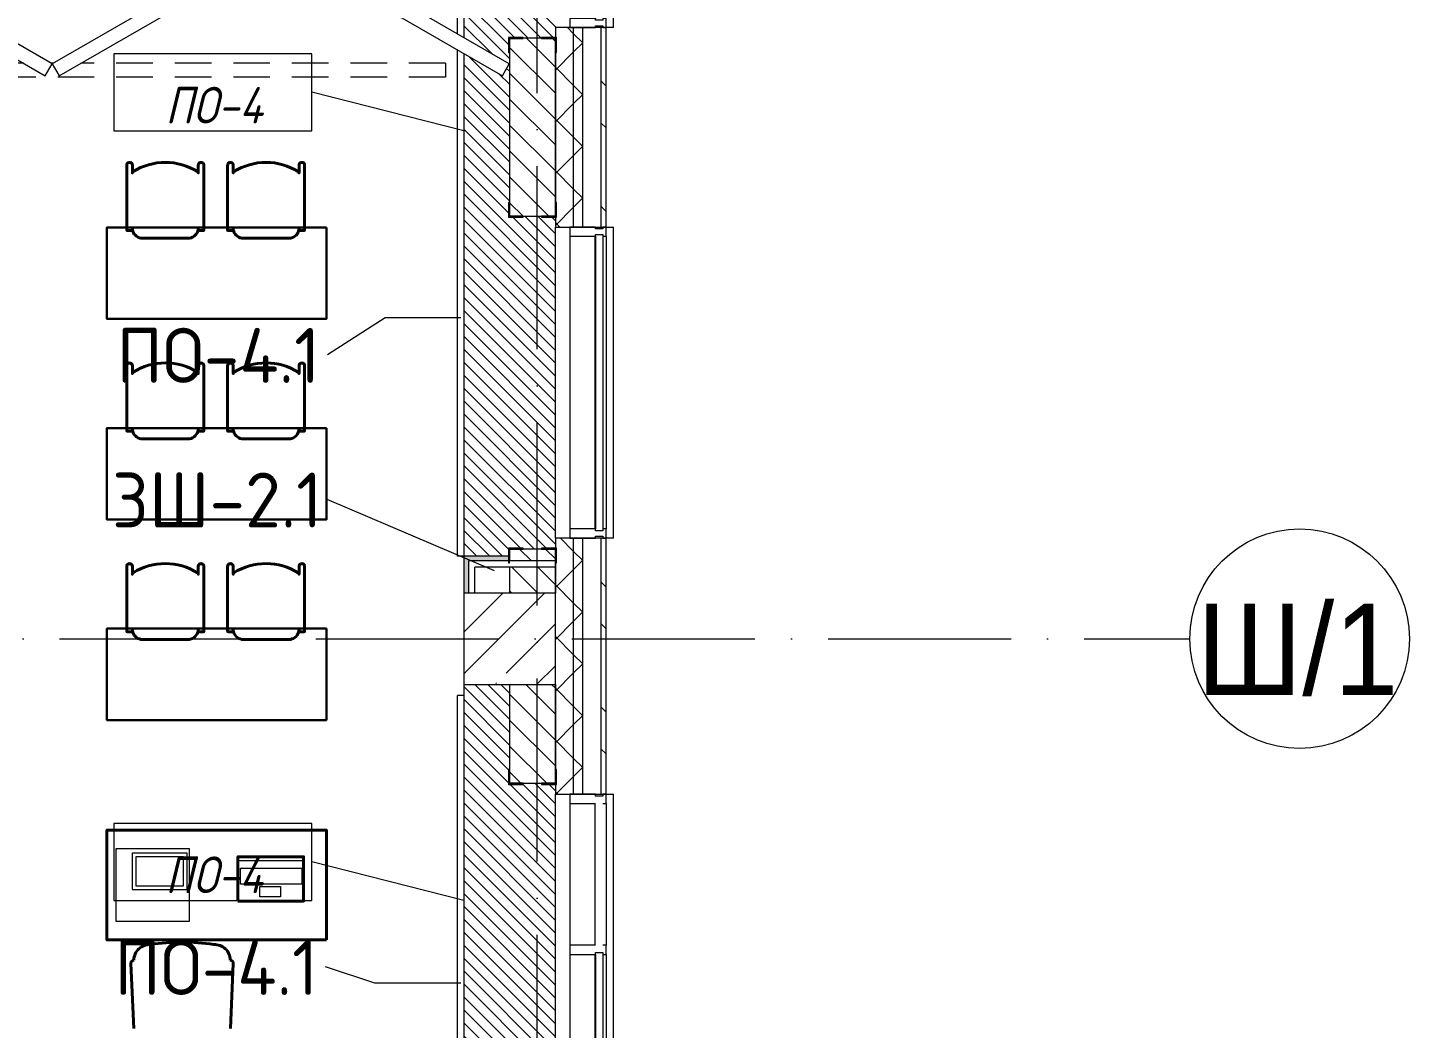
# Model space of a CAD drawing. Header units: millimetres. Extents: x -6467 to 105918, y -7090 to 92481.
# Drawn here: x 98366 to 105918, y 35202 to 40671 of the extents above; entities that cross this region are included whole.
import ezdxf

# ---------------------------------------------------------------- set-up
doc = ezdxf.new("R2010")
doc.units = ezdxf.units.MM
for name, pattern in [('200_ШТРИХ__ш1_п0_6_', [320, 200, -120]), ('50_200_ШТРИХ_1Т_ш5_п1_п1_', [1400, 1000, -200, 0, -200]), ('IMPORT-ACAD_ISO02W100', [3000, 2400, -600])]:
    doc.linetypes.add(name, pattern=pattern)
for name, color, linetype, lineweight in [('A-DOOR-2', 7, 'Continuous', 5), ('A-DOOR-3', 7, '200_ШТРИХ__ш1_п0_6_', 5), ('A-DOOR-FRAM', 7, 'Continuous', 9), ('A-FLOR', 7, 'Continuous', 9), ('A-FLOR-IDEN', 7, 'Continuous', 9), ('A-GLAZ', 7, 'Continuous', 5), ('A-GLAZ-CWMG', 7, 'Continuous', 9), ('A-GLAZ-CWMG-1', 7, 'Continuous', 20), ('A-WALL', 7, 'Continuous', 5), ('A-WALL-FNSH-1', 7, 'Continuous', 5), ('A-WALL-IDEN', 7, 'Continuous', 9), ('I-WALL', 7, 'Continuous', 5), ('S-COLS', 7, 'Continuous', 9), ('S-COLS-1', 7, 'Continuous', 5)]:
    doc.layers.add(name, color=color, linetype=linetype, lineweight=lineweight)
for name, color, linetype, lineweight, true_color in [('A-FLOR-PATT-1', 7, 'Continuous', 5, 0xd61c12), ('A-GENM-1', 7, 'Continuous', 9, 0xaaaaaa), ('A-GENM-2', 7, 'Continuous', 20, 0xaaaaaa), ('A-WALL-1', 7, 'Continuous', 5, 0x77b143), ('A-WALL-3', 7, 'Continuous', 5, 0x787878), ('мебель 2 этаж-1', 7, 'Continuous', 40, 0xaaaaaa), ('Оси-1', 7, 'Continuous', 20, 0xaaaaaa), ('Оси-2', 7, 'Continuous', 9, 0xaaaaaa), ('Оси-3', 7, '50_200_ШТРИХ_1Т_ш5_п1_п1_', 9, 0xaaaaaa), ('ТХ_детализация-1', 7, 'IMPORT-ACAD_ISO02W100', 20, 0xaaaaaa), ('ТХ_функционал-2', 7, 'Continuous', 40, 0xaaaaaa), ('ТХ_функционал-4', 7, 'Continuous', 20, 0xaaaaaa), ('ТХ_функционал-9', 7, 'Continuous', 30, 0xaaaaaa)]:
    doc.layers.add(name, color=color, linetype=linetype, lineweight=lineweight, true_color=true_color)
doc.styles.add('Arial', font='arial.ttf', dxfattribs={"width": 0.9, "height": 500})
doc.styles.add('GOST Common', font='GOST_Common.ttf', dxfattribs={"height": 300})
doc.styles.add('GOST Common_I', font='GOST_Common Italic.ttf', dxfattribs={"width": 0.9, "height": 200})
pattern_1 = [(45, (0, 0), (-141.42136, 141.42136), []), (135, (0, 0), (-141.42136, -141.42136), [])]

# ---------------------------------------------------------------- blocks, each defined once
blk = doc.blocks.new('DOR__перегородка__Прямоугольная - Вн_ДПГ_7150х3600h-18482238-АИ_План этажа Радиаторы_2')
at = {"layer": 'A-DOOR-3'}
for p, q in [((0, 0), (7150, 0)), ((0, -75), (0, 0)), ((0, -75), (1994.5, -75)), ((2144.5, -75), (2156.7, -75)), ((2306.7, -75), (4493.8, -75)), ((4643.8, -75), (4655, -75)), ((4805.7, -75), (6993.2, -75)), ((6775.2, -200.9), (6775.2, -75)), ((6850.2, -157.6), (6850.2, -75)), ((6925.2, -114.3), (6925.2, -75)), ((7143.2, -75), (7150, -75)), ((7075.2, -1474.2), (7075.2, -114.3)), ((6925.2, -1474.2), (6925.2, -200.9)), ((7000.2, -1474.2), (7000.2, -157.6)), ((6775.2, -1474.2), (6775.2, -287.5)), ((6850.2, -1474.2), (6850.2, -244.2)), ((6775.2, -1474.2), (7150, -1474.2))]:
    blk.add_line(p, q, dxfattribs=at)
at = {"layer": 'A-DOOR-FRAM'}
for p, q in [((-310.9, -6.7), (-348.4, -71.7)), ((-348.4, -71.7), (863.9, -771.8)), ((901.5, -706.9), (-310.9, -6.7)), ((2112.7, -6.7), (900.4, -706.9)), ((937.9, -771.8), (2150.3, -71.7)), ((2150.3, -71.7), (2112.7, -6.7)), ((2188.4, -6.7), (2150.9, -71.7)), ((2150.9, -71.7), (3363.3, -771.8)), ((3400.8, -706.9), (2188.4, -6.7)), ((4612.1, -6.7), (3399.7, -706.9)), ((3437.3, -771.8), (4649.6, -71.7)), ((4649.6, -71.7), (4612.1, -6.7)), ((4686.7, -6.7), (4649.2, -71.7)), ((4649.2, -71.7), (5861.6, -771.8)), ((5899.1, -706.9), (4686.7, -6.7)), ((7111.4, -6.7), (5899.1, -706.9)), ((5936.6, -771.8), (7148.9, -71.7)), ((7148.9, -71.7), (7111.4, -6.7)), ((863.9, -771.8), (901.5, -706.9)), ((900.4, -706.9), (937.9, -771.8)), ((3363.3, -771.8), (3400.8, -706.9)), ((3399.7, -706.9), (3437.3, -771.8)), ((5861.6, -771.8), (5899.1, -706.9)), ((5899.1, -706.9), (5936.6, -771.8))]:
    blk.add_line(p, q, dxfattribs=at)
blk = doc.blocks.new('BSC_Колонна _Прямоугольная - 500х500-V52-АИ_План этажа Радиаторы_2')
at = {"layer": 'S-COLS-1'}
h = blk.add_hatch(dxfattribs=at)
h.set_pattern_fill('FP_80', color=256, style=0, pattern_type=2)
h.set_pattern_definition([(45, (-101000, -37331.04), (-228.0985, 228.0985), []), (45, (-100771.9, -37331.04), (-228.0985, 228.0985), [403.225, -80.645, 6.706, -73.939])])
h.paths.add_polyline_path([(-250, -250), (250, -250), (250, 250), (-250, 250)])
for p, q in [((250, 250), (-250, 250)), ((-250, 250), (-250, -250)), ((250, -250), (250, 250)), ((-250, -250), (250, -250))]:
    blk.add_line(p, q, dxfattribs=at)
blk = doc.blocks.new('Прямоугольный импост - Импост структурный с накладкой - 180мм-22437098-АИ_План этажа Радиаторы_2')
at = {"layer": 'A-GLAZ-CWMG-1'}
for p, q in [((-50, 0), (-50, 17)), ((-50, 17), (0, 17)), ((-40, 0), (-50, 0)), ((-40, -40), (-40, 0)), ((0, 0), (-10, 0)), ((-10, 0), (-10, -40)), ((0, 17), (0, 0)), ((-50, -180), (-50, -40)), ((-50, -40), (-40, -40)), ((-10, -40), (0, -40)), ((0, -40), (0, -180)), ((0, -180), (-50, -180))]:
    blk.add_line(p, q, dxfattribs=at)
blk = doc.blocks.new('Прямоугольный импост - Импост структурный с накладкой - 180мм-22437099-АИ_План этажа Радиаторы_2')
at = {"layer": 'A-GLAZ-CWMG-1'}
for p, q in [((0, 17), (-50, 17)), ((-50, 17), (-50, 0)), ((-50, 0), (-40, 0)), ((-40, 0), (-40, -40)), ((-10, -40), (-10, 0)), ((-10, 0), (0, 0)), ((0, 0), (0, 17)), ((-40, -40), (-50, -40)), ((-50, -40), (-50, -180)), ((0, -40), (-10, -40)), ((0, -180), (0, -40)), ((-50, -180), (0, -180))]:
    blk.add_line(p, q, dxfattribs=at)
blk = doc.blocks.new('Прямоугольный импост - Импост структурный с накладкой - 180мм-22437089-АИ_План этажа Радиаторы_2')
at = {"layer": 'A-GLAZ-CWMG'}
for p, q in [((47650, 55111), (46050, 55111)), ((47650, 54931), (46050, 54931)), ((47650, 54914), (46050, 54914))]:
    blk.add_line(p, q, dxfattribs=at)
blk = doc.blocks.new('Прямоугольный импост - Импост структурный с накладкой - 180мм-22437111-АИ_План этажа Радиаторы_2')
at = {"layer": 'A-GLAZ-CWMG-1'}
for p, q in [((-50, 0), (-50, 17)), ((-50, 17), (0, 17)), ((0, 0), (-10, 0)), ((-10, 0), (-10, -40)), ((0, 17), (0, 0)), ((-50, -180), (-50, -40)), ((-10, -40), (0, -40)), ((0, -40), (0, -180)), ((0, -180), (-50, -180))]:
    blk.add_line(p, q, dxfattribs=at)
blk = doc.blocks.new('Прямоугольный импост - Импост структурный с накладкой - 180мм-V231-АИ_План этажа Радиаторы_2')
at = {"layer": 'A-GLAZ-CWMG'}
for p, q in [((49825, 55111), (49050, 55111)), ((49825, 54931), (49050, 54931)), ((49825, 54914), (49050, 54914))]:
    blk.add_line(p, q, dxfattribs=at)
blk = doc.blocks.new('Прямоугольный импост - Импост структурный с накладкой - 180мм-V232-АИ_План этажа Радиаторы_2')
at = {"layer": 'A-GLAZ-CWMG'}
for p, q in [((6637, 55111), (5862, 55111)), ((6637, 54914), (5862, 54914))]:
    blk.add_line(p, q, dxfattribs=at)
blk = doc.blocks.new('Прямоугольный импост - Импост структурный с накладкой - 180мм-V237-АИ_План этажа Радиаторы_2')
at = {"layer": 'A-GLAZ-CWMG-1'}
for p, q in [((-25, 0), (-25, 17)), ((-25, 17), (25, 17)), ((-15, 0), (-25, 0)), ((-15, -40), (-15, 0)), ((25, 17), (25, 0)), ((-25, -180), (-25, -40)), ((-25, -40), (-15, -40)), ((25, -40), (25, -180)), ((25, -180), (-25, -180))]:
    blk.add_line(p, q, dxfattribs=at)
blk = doc.blocks.new('Прямоугольный импост - Импост структурный с накладкой - 180мм-22437157-АИ_План этажа Радиаторы_2')
at = {"layer": 'A-GLAZ-CWMG-1'}
for p, q in [((0, 17), (-50, 17)), ((-50, 17), (-50, 0)), ((-50, 0), (-40, 0)), ((-40, 0), (-40, -40)), ((-10, -40), (-10, 0)), ((-10, 0), (0, 0)), ((0, 0), (0, 17)), ((-40, -40), (-50, -40)), ((-50, -40), (-50, -180)), ((0, -40), (-10, -40)), ((0, -180), (0, -40)), ((-50, -180), (0, -180))]:
    blk.add_line(p, q, dxfattribs=at)
blk = doc.blocks.new('Фахверк _газобетон торцы_429 - Фахверк _газобетон торцы_-25576995-АИ_План этажа Радиаторы_2')
at = {"layer": 'A-GENM-2'}
for p, q in [((89406, 11134.7), (89325, 11134.7)), ((89325, 11134.7), (89325, 11128.7)), ((89325, 11128.7), (89400, 11128.7)), ((89400, 11128.7), (89400, 11053.7)), ((89406, 11053.7), (89406, 11134.7)), ((89400, 11053.7), (89406, 11053.7)), ((89400, 10953.7), (89400, 10878.7)), ((89406, 10953.7), (89400, 10953.7)), ((89406, 10872.7), (89406, 10953.7)), ((89400, 10878.7), (89325, 10878.7)), ((89325, 10878.7), (89325, 10872.7)), ((89325, 10872.7), (89406, 10872.7))]:
    blk.add_line(p, q, dxfattribs=at)
blk = doc.blocks.new('Фахверк _газобетон торцы_430 - Фахверк _газобетон торцы_-25577021-АИ_План этажа Радиаторы_2')
at = {"layer": 'A-GENM-2'}
for p, q in [((89406, 11134.7), (89325, 11134.7)), ((89325, 11134.7), (89325, 11128.7)), ((89325, 11128.7), (89400, 11128.7)), ((89400, 11128.7), (89400, 11053.7)), ((89406, 11053.7), (89406, 11134.7)), ((89400, 11053.7), (89406, 11053.7)), ((89400, 10953.7), (89400, 10878.7)), ((89406, 10953.7), (89400, 10953.7)), ((89406, 10872.7), (89406, 10953.7)), ((89400, 10878.7), (89325, 10878.7)), ((89325, 10878.7), (89325, 10872.7)), ((89325, 10872.7), (89406, 10872.7))]:
    blk.add_line(p, q, dxfattribs=at)
blk = doc.blocks.new('Фахверк _газобетон торцы_431 - Фахверк _газобетон торцы_-25577041-АИ_План этажа Радиаторы_2')
at = {"layer": 'A-GENM-2'}
for p, q in [((89406, 11134.7), (89325, 11134.7)), ((89325, 11134.7), (89325, 11128.7)), ((89325, 11128.7), (89400, 11128.7)), ((89400, 11128.7), (89400, 11053.7)), ((89406, 11053.7), (89406, 11134.7)), ((89400, 11053.7), (89406, 11053.7)), ((89400, 10953.7), (89400, 10878.7)), ((89406, 10953.7), (89400, 10953.7)), ((89406, 10872.7), (89406, 10953.7)), ((89400, 10878.7), (89325, 10878.7)), ((89325, 10878.7), (89325, 10872.7)), ((89325, 10872.7), (89406, 10872.7))]:
    blk.add_line(p, q, dxfattribs=at)
blk = doc.blocks.new('Фахверк _газобетон торцы_432 - Фахверк _газобетон торцы_-25577067-АИ_План этажа Радиаторы_2')
at = {"layer": 'A-GENM-2'}
for p, q in [((89406, 11134.7), (89325, 11134.7)), ((89325, 11134.7), (89325, 11128.7)), ((89325, 11128.7), (89400, 11128.7)), ((89400, 11128.7), (89400, 11053.7)), ((89406, 11053.7), (89406, 11134.7)), ((89400, 11053.7), (89406, 11053.7)), ((89400, 10953.7), (89400, 10878.7)), ((89406, 10953.7), (89400, 10953.7)), ((89406, 10872.7), (89406, 10953.7)), ((89400, 10878.7), (89325, 10878.7)), ((89325, 10878.7), (89325, 10872.7)), ((89325, 10872.7), (89406, 10872.7))]:
    blk.add_line(p, q, dxfattribs=at)
blk = doc.blocks.new('Отлив_СКБ - Отлив витража-V390-АИ_План этажа Радиаторы_2')
at = {"layer": 'A-GLAZ'}
for p, q in [((0, 59), (0, 100)), ((1700, 100), (0, 100)), ((1700, 100), (1700, 59)), ((875, 2), (1650, 2)), ((825, 0), (50, 0)), ((1650, 0), (875, 0))]:
    blk.add_line(p, q, dxfattribs=at)
blk = doc.blocks.new('Отлив_СКБ - Отлив витража-V389-АИ_План этажа Радиаторы_2')
at = {"layer": 'A-GLAZ'}
for p, q in [((0, 59), (0, 100)), ((1700, 100), (0, 100)), ((1700, 100), (1700, 59)), ((50, 2), (1650, 2)), ((1650, 0), (50, 0))]:
    blk.add_line(p, q, dxfattribs=at)
blk = doc.blocks.new('мебель 2 этаж-28800768-АИ_План этажа Радиаторы_2')
at = {"layer": 'ТХ_детализация-1', "flags": 128}
blk.add_lwpolyline([(101512.5, 37500.7), (101112.5, 37500.7), (101112.5, 37900.7), (101512.5, 37900.7)], close=True, dxfattribs=at)
at = {"layer": 'ТХ_функционал-2'}
for p, q in [((101193.8, 37272.2), (101209.6, 36917)), ((101737.3, 36917), (101753.1, 37272.2))]:
    blk.add_line(p, q, dxfattribs=at)
at = {"layer": 'ТХ_функционал-2', "flags": 128}
for points in [[(101170.9, 41634.5), (101170.9, 41279.6), (101171.7, 41277.6), (101173.7, 41276.8), (101198.8, 41276.8), (101200.7, 41277.6), (101201.6, 41279.6), (101201.6, 41290.8), (101202.3, 41282), (101204.3, 41273.5), (101207.6, 41265.6), (101212.2, 41258), (101217.9, 41251.3), (101224.5, 41245.7), (101232.1, 41241), (101240.2, 41237.7), (101248.7, 41235.7), (101257.4, 41235), (101505.7, 41235), (101514.5, 41235.7), (101523, 41237.7), (101530.9, 41240.9), (101539.1, 41245.9), (101545.2, 41251.3), (101551, 41258.1), (101555.5, 41265.4), (101558.7, 41273.3), (101560.9, 41282.3), (101561.6, 41290.8), (101561.6, 41279.6), (101562.4, 41277.6), (101564.4, 41276.8), (101589.5, 41276.8), (101591.4, 41277.6), (101592.3, 41279.6), (101592.3, 41634.5), (101591.5, 41639.3), (101589.3, 41643.5), (101585.9, 41647), (101581.6, 41649.1), (101576.9, 41649.9), (101572.3, 41649.1), (101567.8, 41646.9), (101564.5, 41643.5), (101562.3, 41639.1), (101561.6, 41634.5), (101561.6, 41591.5), (101561, 41594.9), (101559.5, 41597.5), (101557.2, 41599.6), (101537.5, 41610.9), (101517.6, 41620.7), (101494.9, 41629.9), (101473, 41637), (101450.4, 41642.6), (101427.6, 41646.6), (101405.6, 41649), (101381.6, 41649.9), (101358.2, 41649), (101335.4, 41646.6), (101312.8, 41642.7), (101290.4, 41637.1), (101268.3, 41629.9), (101246.8, 41621.3), (101225.7, 41611), (101205.9, 41599.6), (101203.7, 41597.6), (101202.1, 41594.8), (101201.6, 41591.7), (101201.6, 41634.5), (101200.8, 41639.2), (101198.6, 41643.5), (101195.2, 41646.9), (101191, 41649.1), (101186.2, 41649.9), (101181.5, 41649.1), (101177.2, 41646.9), (101173.8, 41643.6), (101171.6, 41639.1)], [(101721.9, 41634.5), (101721.9, 41279.6), (101722.7, 41277.6), (101724.7, 41276.8), (101749.8, 41276.8), (101751.7, 41277.6), (101752.6, 41279.6), (101752.6, 41290.8), (101753.3, 41282), (101755.3, 41273.5), (101758.6, 41265.6), (101763.2, 41258), (101768.9, 41251.3), (101775.5, 41245.7), (101783.1, 41241), (101791.2, 41237.7), (101799.7, 41235.7), (101808.4, 41235), (102056.7, 41235), (102065.5, 41235.7), (102074, 41237.7), (102081.9, 41240.9), (102090.1, 41245.9), (102096.2, 41251.3), (102102, 41258.1), (102106.5, 41265.4), (102109.7, 41273.3), (102111.9, 41282.3), (102112.6, 41290.8), (102112.6, 41279.6), (102113.4, 41277.6), (102115.4, 41276.8), (102140.5, 41276.8), (102142.4, 41277.6), (102143.3, 41279.6), (102143.3, 41634.5), (102142.5, 41639.3), (102140.3, 41643.5), (102136.9, 41647), (102132.6, 41649.1), (102127.9, 41649.9), (102123.3, 41649.1), (102118.8, 41646.9), (102115.5, 41643.5), (102113.3, 41639.1), (102112.6, 41634.5), (102112.6, 41591.5), (102112, 41594.9), (102110.5, 41597.5), (102108.2, 41599.6), (102088.5, 41610.9), (102068.6, 41620.7), (102045.9, 41629.9), (102024, 41637), (102001.4, 41642.6), (101978.6, 41646.6), (101956.6, 41649), (101932.6, 41649.9), (101909.2, 41649), (101886.4, 41646.6), (101863.8, 41642.7), (101841.4, 41637.1), (101819.3, 41629.9), (101797.8, 41621.3), (101776.7, 41611), (101756.9, 41599.6), (101754.7, 41597.6), (101753.1, 41594.8), (101752.6, 41591.7), (101752.6, 41634.5), (101751.8, 41639.2), (101749.6, 41643.5), (101746.2, 41646.9), (101742, 41649.1), (101737.2, 41649.9), (101732.5, 41649.1), (101728.2, 41646.9), (101724.8, 41643.6), (101722.6, 41639.1)], [(101170.9, 40538.2), (101170.9, 40183.3), (101171.7, 40181.4), (101173.7, 40180.6), (101198.8, 40180.6), (101200.7, 40181.4), (101201.6, 40183.3), (101201.6, 40194.5), (101202.3, 40185.7), (101204.3, 40177.2), (101207.6, 40169.3), (101212.2, 40161.7), (101217.9, 40155), (101224.5, 40149.4), (101232.1, 40144.8), (101240.2, 40141.4), (101248.7, 40139.4), (101257.4, 40138.7), (101505.7, 40138.7), (101514.5, 40139.4), (101523, 40141.4), (101530.9, 40144.7), (101539.1, 40149.6), (101545.2, 40155), (101551, 40161.8), (101555.5, 40169.1), (101558.7, 40177), (101560.9, 40186.1), (101561.6, 40194.5), (101561.6, 40183.3), (101562.4, 40181.4), (101564.4, 40180.6), (101589.5, 40180.6), (101591.4, 40181.4), (101592.3, 40183.3), (101592.3, 40538.2), (101591.5, 40543), (101589.3, 40547.2), (101585.9, 40550.7), (101581.6, 40552.8), (101576.9, 40553.6), (101572.3, 40552.9), (101567.8, 40550.6), (101564.5, 40547.2), (101562.3, 40542.9), (101561.6, 40538.2), (101561.6, 40495.2), (101561, 40498.6), (101559.5, 40501.2), (101557.2, 40503.3), (101537.5, 40514.7), (101517.6, 40524.4), (101494.9, 40533.6), (101473, 40540.7), (101450.4, 40546.4), (101427.6, 40550.4), (101405.6, 40552.7), (101381.6, 40553.6), (101358.2, 40552.8), (101335.4, 40550.4), (101312.8, 40546.4), (101290.4, 40540.8), (101268.3, 40533.6), (101246.8, 40525), (101225.7, 40514.7), (101205.9, 40503.3), (101203.7, 40501.3), (101202.1, 40498.5), (101201.6, 40495.4), (101201.6, 40538.2), (101200.8, 40543), (101198.6, 40547.3), (101195.2, 40550.6), (101191, 40552.8), (101186.2, 40553.6), (101181.5, 40552.8), (101177.2, 40550.6), (101173.8, 40547.3), (101171.6, 40542.9)], [(101721.9, 40538.2), (101721.9, 40183.3), (101722.7, 40181.4), (101724.7, 40180.6), (101749.8, 40180.6), (101751.7, 40181.4), (101752.6, 40183.3), (101752.6, 40194.5), (101753.3, 40185.7), (101755.3, 40177.2), (101758.6, 40169.3), (101763.2, 40161.7), (101768.9, 40155), (101775.5, 40149.4), (101783.1, 40144.8), (101791.2, 40141.4), (101799.7, 40139.4), (101808.4, 40138.7), (102056.7, 40138.7), (102065.5, 40139.4), (102074, 40141.4), (102081.9, 40144.7), (102090.1, 40149.6), (102096.2, 40155), (102102, 40161.8), (102106.5, 40169.1), (102109.7, 40177), (102111.9, 40186.1), (102112.6, 40194.5), (102112.6, 40183.3), (102113.4, 40181.4), (102115.4, 40180.6), (102140.5, 40180.6), (102142.4, 40181.4), (102143.3, 40183.3), (102143.3, 40538.2), (102142.5, 40543), (102140.3, 40547.2), (102136.9, 40550.7), (102132.6, 40552.8), (102127.9, 40553.6), (102123.3, 40552.9), (102118.8, 40550.6), (102115.5, 40547.2), (102113.3, 40542.9), (102112.6, 40538.2), (102112.6, 40495.2), (102112, 40498.6), (102110.5, 40501.2), (102108.2, 40503.3), (102088.5, 40514.7), (102068.6, 40524.4), (102045.9, 40533.6), (102024, 40540.7), (102001.4, 40546.4), (101978.6, 40550.4), (101956.6, 40552.7), (101932.6, 40553.6), (101909.2, 40552.8), (101886.4, 40550.4), (101863.8, 40546.4), (101841.4, 40540.8), (101819.3, 40533.6), (101797.8, 40525), (101776.7, 40514.7), (101756.9, 40503.3), (101754.7, 40501.3), (101753.1, 40498.5), (101752.6, 40495.4), (101752.6, 40538.2), (101751.8, 40543), (101749.6, 40547.3), (101746.2, 40550.6), (101742, 40552.8), (101737.2, 40553.6), (101732.5, 40552.8), (101728.2, 40550.6), (101724.8, 40547.3), (101722.6, 40542.9)], [(101170.9, 39442), (101170.9, 39087.1), (101171.7, 39085.1), (101173.7, 39084.3), (101198.8, 39084.3), (101200.7, 39085.1), (101201.6, 39087.1), (101201.6, 39098.2), (101202.3, 39089.5), (101204.3, 39081), (101207.6, 39073), (101212.2, 39065.4), (101217.9, 39058.8), (101224.5, 39053.1), (101232.1, 39048.5), (101240.2, 39045.1), (101248.7, 39043.1), (101257.4, 39042.4), (101505.7, 39042.4), (101514.5, 39043.1), (101523, 39045.2), (101530.9, 39048.4), (101539.1, 39053.3), (101545.2, 39058.8), (101551, 39065.5), (101555.5, 39072.9), (101558.7, 39080.7), (101560.9, 39089.8), (101561.6, 39098.2), (101561.6, 39087.1), (101562.4, 39085.1), (101564.4, 39084.3), (101589.5, 39084.3), (101591.4, 39085.1), (101592.3, 39087.1), (101592.3, 39442), (101591.5, 39446.7), (101589.3, 39451), (101585.9, 39454.4), (101581.6, 39456.6), (101576.9, 39457.3), (101572.3, 39456.6), (101567.8, 39454.3), (101564.5, 39451), (101562.3, 39446.6), (101561.6, 39442), (101561.6, 39399), (101561, 39402.3), (101559.5, 39404.9), (101557.2, 39407.1), (101537.5, 39418.4), (101517.6, 39428.2), (101494.9, 39437.4), (101473, 39444.5), (101450.4, 39450.1), (101427.6, 39454.1), (101405.6, 39456.4), (101381.6, 39457.3), (101358.2, 39456.5), (101335.4, 39454.1), (101312.8, 39450.1), (101290.4, 39444.6), (101268.3, 39437.4), (101246.8, 39428.7), (101225.7, 39418.5), (101205.9, 39407.1), (101203.7, 39405.1), (101202.1, 39402.2), (101201.6, 39399.2), (101201.6, 39442), (101200.8, 39446.7), (101198.6, 39451), (101195.2, 39454.4), (101191, 39456.6), (101186.2, 39457.3), (101181.5, 39456.6), (101177.2, 39454.4), (101173.8, 39451), (101171.6, 39446.6)], [(101721.9, 39442), (101721.9, 39087.1), (101722.7, 39085.1), (101724.7, 39084.3), (101749.8, 39084.3), (101751.7, 39085.1), (101752.6, 39087.1), (101752.6, 39098.2), (101753.3, 39089.5), (101755.3, 39081), (101758.6, 39073), (101763.2, 39065.4), (101768.9, 39058.8), (101775.5, 39053.1), (101783.1, 39048.5), (101791.2, 39045.1), (101799.7, 39043.1), (101808.4, 39042.4), (102056.7, 39042.4), (102065.5, 39043.1), (102074, 39045.2), (102081.9, 39048.4), (102090.1, 39053.3), (102096.2, 39058.8), (102102, 39065.5), (102106.5, 39072.9), (102109.7, 39080.7), (102111.9, 39089.8), (102112.6, 39098.2), (102112.6, 39087.1), (102113.4, 39085.1), (102115.4, 39084.3), (102140.5, 39084.3), (102142.4, 39085.1), (102143.3, 39087.1), (102143.3, 39442), (102142.5, 39446.7), (102140.3, 39451), (102136.9, 39454.4), (102132.6, 39456.6), (102127.9, 39457.3), (102123.3, 39456.6), (102118.8, 39454.3), (102115.5, 39451), (102113.3, 39446.6), (102112.6, 39442), (102112.6, 39399), (102112, 39402.3), (102110.5, 39404.9), (102108.2, 39407.1), (102088.5, 39418.4), (102068.6, 39428.2), (102045.9, 39437.4), (102024, 39444.5), (102001.4, 39450.1), (101978.6, 39454.1), (101956.6, 39456.4), (101932.6, 39457.3), (101909.2, 39456.5), (101886.4, 39454.1), (101863.8, 39450.1), (101841.4, 39444.6), (101819.3, 39437.4), (101797.8, 39428.7), (101776.7, 39418.5), (101756.9, 39407.1), (101754.7, 39405.1), (101753.1, 39402.2), (101752.6, 39399.2), (101752.6, 39442), (101751.8, 39446.7), (101749.6, 39451), (101746.2, 39454.4), (101742, 39456.6), (101737.2, 39457.3), (101732.5, 39456.6), (101728.2, 39454.4), (101724.8, 39451), (101722.6, 39446.6)], [(102262.5, 37400.7), (101062.5, 37400.7), (101062.5, 38000.7), (102262.5, 38000.7)], [(101778.7, 37612.6), (102137.7, 37612.6), (102137.7, 37854.6), (101778.7, 37854.6)]]:
    blk.add_lwpolyline(points, close=True, dxfattribs=at)
at = {"layer": 'ТХ_функционал-2'}
for centre, radius, start, end in [((101473.3, 36283.1), 1105.5, 80.96857, 99.03143), ((101296.1, 37288.5), 86.4, 87.53779, 178.73598), ((101650.6, 37288.5), 86.4, 1.26402, 92.46221), ((101211.4, 37272.8), 17.6, 94.74343, 181.82916), ((101735.5, 37272.8), 17.6, 358.17084, 85.25657)]:
    blk.add_arc(centre, radius, start, end, dxfattribs=at)
at = {"layer": 'ТХ_функционал-4'}
for p, q in [((101778.7, 37834.4), (102137.7, 37834.4)), ((101208.9, 36930.7), (101193.8, 37272.2)), ((101737.9, 36930.7), (101753.1, 37272.2))]:
    blk.add_line(p, q, dxfattribs=at)
at = {"layer": 'ТХ_функционал-4', "flags": 128}
for points in [[(101201.1, 37675.2), (101501.1, 37675.2), (101501.1, 37875.2), (101201.1, 37875.2)], [(101221.1, 37695.2), (101481.1, 37695.2), (101481.1, 37855.2), (101221.1, 37855.2)], [(101792.3, 37792.9), (102127.3, 37792.9), (102127.3, 37704.9), (101792.3, 37704.9)], [(101897.4, 37692.7), (102011.9, 37692.7), (102011.9, 37636), (101897.4, 37636)]]:
    blk.add_lwpolyline(points, close=True, dxfattribs=at)
at = {"layer": 'ТХ_функционал-9', "flags": 128}
for points in [[(102262.5, 41294.2), (101062.5, 41294.2), (101062.5, 40794.2), (102262.5, 40794.2)], [(102262.5, 40197.9), (101062.5, 40197.9), (101062.5, 39697.9), (102262.5, 39697.9)], [(102262.5, 39101.7), (101062.5, 39101.7), (101062.5, 38601.7), (102262.5, 38601.7)]]:
    blk.add_lwpolyline(points, close=True, dxfattribs=at)
blk = doc.blocks.new('Ось сетки - Круг_Ø6_00__ISO-2_5_0_9K_-17386508-АИ_План этажа Радиаторы_2')
at = {"layer": 'Оси-1'}
blk.add_circle((0, 0), 3, dxfattribs=at)
blk = doc.blocks.new('AAR_СКБ_Марка_Перекрытия_1 мм - Марка пола-27961726-АИ_План этажа Радиаторы_2')
at = {"layer": 'A-FLOR-IDEN'}
for p, q in [((2.723, 2.101), (-2.69, 2.101)), ((-2.69, 2.101), (-2.69, 0)), ((2.723, 0), (2.723, 2.101)), ((-2.69, 0), (2.723, 0))]:
    blk.add_line(p, q, dxfattribs=at)

msp = doc.modelspace()

# ---------------------------------------------------------------- hatches: boundary and pattern name
at = {"layer": 'A-FLOR-PATT-1'}
h = msp.add_hatch(dxfattribs=at)
h.set_pattern_fill('FP_305', color=256, style=0, pattern_type=2)
h.set_pattern_definition([(315, (101000, 40006.93), (35.3553, 35.3553), [])])
h.paths.add_polyline_path([(100810, 37782.1), (100994, 37782.7), (100994, 37827), (101075, 37827), (101075, 37821), (101175, 37821), (101175, 37827), (101250, 37827), (101249.2, 39635), (101175, 39635), (101175, 39641), (101075, 39641), (101075, 39635), (100994, 39635), (100994, 39716), (101000, 39716), (100998.4, 40536), (100994, 40536), (100994, 40617), (101075, 40617), (101075, 40612.8), (101175, 40612.8), (101175, 40617), (101250, 40617), (101248.3, 42431), (101000, 42431), (101000, 42173.1), (100750, 42173.1), (100750, 40616.2), (100998.4, 40472.7), (100960.9, 40407.8), (100750, 40529.5), (100750, 37782.1), (100775, 37782.1)])
h = msp.add_hatch(dxfattribs=at)
h.set_pattern_fill('FP_304', color=256, style=0, pattern_type=2)
h.set_pattern_definition([(315, (101000, 35831.04), (35.3553, 35.3553), [])])
h.paths.add_polyline_path([(101175, 34721), (101175, 34727), (101250, 34727), (101249.1, 36535), (101175, 36535), (101175, 36541), (101075, 36541), (101075, 36535), (100994, 36535), (100994, 36616), (101000, 36616), (101000, 37081), (100750, 37081), (100750, 34781), (101000, 34781), (101000, 34727), (101075, 34727), (101075, 34721)])
at = {"layer": 'A-WALL'}
h = msp.add_hatch(dxfattribs=at)
h.set_pattern_fill('FP_125', color=256, style=0, pattern_type=2)
h.set_pattern_definition(pattern_1)
h.paths.add_polyline_path([(101350, -2019), (101350, -1129), (101250, -1129), (101250, -2019)])
h.paths.add_polyline_path([(101350, 571), (101350, 1766), (101250, 1766), (101250, 571)])
h.paths.add_polyline_path([(101250, 3466), (101350, 3466), (101350, 4766), (101250, 4766), (101250, 3911.6)])
h.paths.add_polyline_path([(101350, 6466), (101350, 7781), (101250, 7781), (101250, 6466)])
h.paths.add_polyline_path([(101250, 9481), (101350, 9481), (101350, 10781), (101250, 10781), (101250, 9543)])
h.paths.add_polyline_path([(101350, 12481), (101350, 13781), (101250, 13781), (101250, 12481)])
h.paths.add_polyline_path([(101350, 15481), (101350, 16781), (101250, 16781), (101250, 15481)])
h.paths.add_polyline_path([(101250, 18481), (101350, 18481), (101350, 19781), (101250, 19781), (101250, 18694.1)])
h.paths.add_polyline_path([(101350, 21481), (101350, 22781), (101250, 22781), (101250, 21481)])
h.paths.add_polyline_path([(101350, 24481), (101350, 25781), (101250, 25781), (101250, 24481)])
h.paths.add_polyline_path([(101350, 27481), (101350, 28781), (101250, 28781), (101250, 27481)])
h.paths.add_polyline_path([(101350, 30481), (101350, 31781), (101250, 31781), (101250, 30481)])
h.paths.add_polyline_path([(101250, 33481), (101350, 33481), (101350, 34781), (101250, 34781), (101250, 34081)])
h.paths.add_polyline_path([(101250, 36481), (101350, 36481), (101350, 37881), (101250, 37881), (101250, 36996.3)])
h.paths.add_polyline_path([(101350, 39581), (101350, 40671), (101250, 40671), (101250, 39581)])
h.paths.add_polyline_path([(101350, 42371), (101350, 43781), (101250, 43781), (101250, 42371)])
h.paths.add_polyline_path([(101350, 45481), (101350, 47071), (101250, 47071), (101250, 45481)])
h = msp.add_hatch(dxfattribs=at)
h.set_pattern_fill('FP_125', color=256, style=0, pattern_type=2)
h.set_pattern_definition(pattern_1)
h.paths.add_polyline_path([(101350, -2069), (101400, -2069), (101400, -1129), (101350, -1129), (101350, -2019)])
h.paths.add_polyline_path([(101400, 571), (101400, 1766), (101350, 1766), (101350, 571)])
h.paths.add_polyline_path([(101400, 3466), (101400, 4766), (101350, 4766), (101350, 3466)])
h.paths.add_polyline_path([(101350, 6466), (101400, 6466), (101400, 7781), (101350, 7781), (101350, 6727.3)])
h.paths.add_polyline_path([(101350, 9481), (101400, 9481), (101400, 10781), (101350, 10781), (101350, 9543)])
h.paths.add_polyline_path([(101400, 12481), (101400, 13781), (101350, 13781), (101350, 12481)])
h.paths.add_polyline_path([(101400, 15481), (101400, 16781), (101350, 16781), (101350, 15481)])
h.paths.add_polyline_path([(101350, 18481), (101400, 18481), (101400, 19781), (101350, 19781), (101350, 18694.1)])
h.paths.add_polyline_path([(101350, 21481), (101400, 21481), (101400, 22781), (101350, 22781), (101350, 21509.8)])
h.paths.add_polyline_path([(101400, 24481), (101400, 25781), (101350, 25781), (101350, 24481)])
h.paths.add_polyline_path([(101350, 27481), (101400, 27481), (101400, 28781), (101350, 28781), (101350, 27845.2)])
h.paths.add_polyline_path([(101350, 30481), (101400, 30481), (101400, 31781), (101350, 31781), (101350, 30660.9)])
h.paths.add_polyline_path([(101400, 33481), (101400, 34781), (101350, 34781), (101350, 33481)])
h.paths.add_polyline_path([(101400, 36481), (101400, 37881), (101350, 37881), (101350, 36481)])
h.paths.add_polyline_path([(101400, 39581), (101400, 40671), (101350, 40671), (101350, 39581)])
h.paths.add_polyline_path([(101400, 42371), (101400, 43781), (101350, 43781), (101350, 42371)])
h.paths.add_polyline_path([(101350, 45481), (101400, 45481), (101400, 47071), (101350, 47071), (101350, 46147.4)])
at = {"layer": 'A-WALL-1'}
for points in [[(100775, 37581), (100775, 37782.1), (100750, 37782.1), (100750, 37581)], [(101000, 37757.1), (101000, 37782.1), (100775, 37782.1), (100775, 37757.1), (100827.3, 37757.1)]]:
    msp.add_hatch(color=256, dxfattribs=at).paths.add_polyline_path(points)
at = {"layer": 'A-WALL-3'}
h = msp.add_hatch(dxfattribs=at)
h.set_pattern_fill('FP_124', color=256, style=0, pattern_type=2)
h.set_pattern_definition([(135, (0, 0), (-342.1478, -342.1478), []), (135, (228.1, 0), (-342.1478, -342.1478), [])])
h.paths.add_polyline_path([(101500, -2196), (101527, -2196), (101527, -1129), (101500, -1129), (101500, -2169)])
h.paths.add_polyline_path([(101527, 571), (101527, 1766), (101500, 1766), (101500, 571)])
h.paths.add_polyline_path([(101500, 3466), (101527, 3466), (101527, 4766), (101500, 4766), (101500, 3911.6)])
h.paths.add_polyline_path([(101527, 6466), (101527, 7781), (101500, 7781), (101500, 6466)])
h.paths.add_polyline_path([(101500, 9481), (101527, 9481), (101527, 10781), (101500, 10781), (101500, 9543)])
h.paths.add_polyline_path([(101527, 12481), (101527, 13781), (101500, 13781), (101500, 12481)])
h.paths.add_polyline_path([(101527, 15481), (101527, 16781), (101500, 16781), (101500, 15481)])
h.paths.add_polyline_path([(101527, 18481), (101527, 19781), (101500, 19781), (101500, 18481)])
h.paths.add_polyline_path([(101527, 21481), (101527, 22781), (101500, 22781), (101500, 21481)])
h.paths.add_polyline_path([(101527, 24481), (101527, 25781), (101500, 25781), (101500, 24481)])
h.paths.add_polyline_path([(101527, 27481), (101527, 28781), (101500, 28781), (101500, 27481)])
h.paths.add_polyline_path([(101527, 30481), (101527, 31781), (101500, 31781), (101500, 30481)])
h.paths.add_polyline_path([(101500, 33481), (101527, 33481), (101527, 34781), (101500, 34781), (101500, 34180.6)])
h.paths.add_polyline_path([(101527, 36481), (101527, 37881), (101500, 37881), (101500, 36481)])
h.paths.add_polyline_path([(101527, 39581), (101527, 40671), (101500, 40671), (101500, 39581)])
h.paths.add_polyline_path([(101527, 42371), (101527, 43781), (101500, 43781), (101500, 42371)])
h.paths.add_polyline_path([(101527, 45481), (101527, 47071), (101500, 47071), (101500, 45481)])
at = {"layer": 'I-WALL'}
h = msp.add_hatch(dxfattribs=at)
h.set_pattern_fill('FP_2', color=256, style=0, pattern_type=2)
h.set_pattern_definition([(135, (0, 0), (-70.71068, -70.71068), [])])
h.paths.add_polyline_path([(101000, 16581), (101250, 16582.3), (101250, 16721), (101000, 16721), (101000, 16582.3)])
h.paths.add_polyline_path([(101250, 18541), (101250, 19081), (101000, 19081), (101000, 18541), (101242.6, 18541)])
h.paths.add_polyline_path([(101242.6, 19581), (101250, 19581), (101250, 19721), (101000, 19721), (101000, 19581), (101220.3, 19581)])
h.paths.add_polyline_path([(101000, 21541), (101250, 21541), (101250, 22721), (101000, 22721), (101000, 22213.8)])
h.paths.add_polyline_path([(101000, 24541), (101250, 24541), (101250, 24890), (101000, 24890), (101000, 24865)])
h.paths.add_polyline_path([(101000, 24925), (101250, 24925), (101250, 25081), (101000, 25081), (101000, 25029.5)])
h.paths.add_polyline_path([(101000, 25581), (101250, 25581), (101250, 25721), (101000, 25721)])
h.paths.add_polyline_path([(101250, 27541), (101250, 28081), (101000, 28081), (101000, 27541), (101242.6, 27541)])
h.paths.add_polyline_path([(101195.3, 28581), (101250, 28581), (101250, 28721), (101000, 28721), (101000, 28581)])
h.paths.add_polyline_path([(101242.6, 30541), (101250, 30541), (101250, 31721), (101000, 31721), (101000, 30541)])
h.paths.add_polyline_path([(101000, 33541), (101250, 33541), (101250, 34081), (101000, 34081), (101000, 33828.6)])
h.paths.add_polyline_path([(101195.3, 34581), (101250, 34581), (101250, 34721), (101000, 34721), (101000, 34581), (101185.2, 34581)])
h.paths.add_polyline_path([(101000, 36541), (101250, 36541), (101250, 37081), (101000, 37081), (101000, 36996.3)])
h.paths.add_polyline_path([(101029.9, 37581), (101250, 37581), (101250, 37722.1), (101000, 37722.1), (101000, 37581)])
h.paths.add_polyline_path([(101242.6, 37757.1), (101250, 37757.1), (101250, 37821), (101000, 37821), (101000, 37757.1)])
h.paths.add_polyline_path([(101000, 39641), (101250, 39641), (101250, 40612.8), (101000, 40612.8), (101000, 39812)])
h.paths.add_polyline_path([(101153.3, 42931), (101250, 42931), (101250, 43721), (101000, 43721), (101000, 42931)])
h.paths.add_polyline_path([(101250, 45541), (101250, 46281), (101000, 46281), (101000, 45541)])

# ---------------------------------------------------------------- linework, layer by layer
at = {"layer": 'A-FLOR'}
for p, q in [((100750, 42173.1), (100750, 40616.2)), ((100750, 40529.5), (100750, 37782.1)), ((101250, 37881), (101250, 39581)), ((100750, 37081), (100750, 34781)), ((101250, 34781), (101250, 36481))]:
    msp.add_line(p, q, dxfattribs=at)
at = {"layer": 'A-FLOR-IDEN'}
for p, q in [((100750, 40107.4), (99919, 40317.5)), ((100750, 35901), (99919, 36111.2))]:
    msp.add_line(p, q, dxfattribs=at)
at = {"layer": 'A-WALL'}
for p, q in [((100715, 40636.4), (100715, 42173.1)), ((101350, 39581), (101350, 40671)), ((101400, 39581), (101400, 40671)), ((101500, 39581), (101500, 40671)), ((101000, 40612.8), (101000, 39641)), ((101250, 40612.8), (101000, 40612.8)), ((101250, 39641), (101250, 40612.8)), ((100715, 37782.1), (100715, 40549.8)), ((101000, 39641), (101250, 39641)), ((101350, 36481), (101350, 37881)), ((101400, 36481), (101400, 37881)), ((101500, 36481), (101500, 37881)), ((100750, 37782.1), (100715, 37782.1)), ((101000, 37821), (101000, 37757.1)), ((101250, 37821), (101000, 37821)), ((101250, 37581), (101250, 37821)), ((100775, 37757.1), (100775, 37581)), ((101250, 37757.1), (100775, 37757.1)), ((100810, 37581), (100810, 37722.1)), ((101250, 37722.1), (100810, 37722.1)), ((101000, 37722.1), (101000, 37581)), ((100715, 34781), (100715, 37021)), ((100750, 37021), (100715, 37021)), ((101000, 37081), (101000, 36541)), ((101250, 36541), (101250, 37081)), ((101000, 36541), (101250, 36541))]:
    msp.add_line(p, q, dxfattribs=at)
at = {"layer": 'A-WALL-FNSH-1'}
for p, q in [((101250, 40671), (101250, 39581)), ((101527, 40671), (101250, 40671)), ((101527, 39581), (101527, 40671)), ((101250, 39581), (101527, 39581)), ((101250, 37881), (101250, 37581)), ((101527, 37881), (101250, 37881)), ((101527, 36481), (101527, 37881)), ((100750, 37782.1), (100750, 37581)), ((101000, 37782.1), (100750, 37782.1)), ((101250, 37081), (101250, 36481)), ((101250, 36481), (101527, 36481))]:
    msp.add_line(p, q, dxfattribs=at)
at = {"layer": 'A-WALL-IDEN'}
for p, q in [((100319.8, 39084.6), (100004.3, 38883.1)), ((100732.5, 39084.6), (100319.8, 39084.6)), ((100918.2, 37702.2), (100002.9, 38092.8)), ((100264.1, 35448.5), (99992.9, 35537.9)), ((100732.5, 35448.5), (100264.1, 35448.5))]:
    msp.add_line(p, q, dxfattribs=at)
at = {"layer": 'Оси-3'}
for p, q in [((101150, -5889.7), (101150, 91281)), ((92940, 37331), (104718, 37331))]:
    msp.add_line(p, q, dxfattribs=at)

# ---------------------------------------------------------------- block references
at = {"layer": 'A-DOOR-2', "rotation": 180}
msp.add_blockref('DOR__перегородка__Прямоугольная - Вн_ДПГ_7150х3600h-18482238-АИ_План этажа Радиаторы_2', (100650, 40401), dxfattribs=at)
at = {"layer": 'A-FLOR-IDEN', "xscale": 199.9999999999999, "yscale": 199.9999999999999, "zscale": 199.9999999999999}
for p in [(99374.3, 40107.4), (99374.3, 35901)]:
    msp.add_blockref('AAR_СКБ_Марка_Перекрытия_1 мм - Марка пола-27961726-АИ_План этажа Радиаторы_2', p, dxfattribs=at)
at = {"layer": 'A-GENM-1'}
for name, p, rotation in [('Фахверк _газобетон торцы_432 - Фахверк _газобетон торцы_-25577067-АИ_План этажа Радиаторы_2', (112128.7, -48789), 90.00000000000006), ('Фахверк _газобетон торцы_431 - Фахверк _газобетон торцы_-25577041-АИ_План этажа Радиаторы_2', (90121.3, 129041), 270.0000000000004), ('Фахверк _газобетон торцы_430 - Фахверк _газобетон торцы_-25577021-АИ_План этажа Радиаторы_2', (112128.7, -51579), 90.00000000000006), ('Фахверк _газобетон торцы_429 - Фахверк _газобетон торцы_-25576995-АИ_План этажа Радиаторы_2', (90121.3, 125941), 270.0000000000004)]:
    msp.add_blockref(name, p, dxfattribs=dict(at, rotation=rotation))
at = {"layer": 'A-GLAZ', "rotation": 269.9999999999995}
for name, p in [('Отлив_СКБ - Отлив витража-V390-АИ_План этажа Радиаторы_2', (101468, 42371)), ('Отлив_СКБ - Отлив витража-V389-АИ_План этажа Радиаторы_2', (101468, 39581)), ('Отлив_СКБ - Отлив витража-V390-АИ_План этажа Радиаторы_2', (101468, 36481))]:
    msp.add_blockref(name, p, dxfattribs=at)
at = {"layer": 'A-GLAZ-CWMG'}
for name, p, rotation in [('Прямоугольный импост - Импост структурный с накладкой - 180мм-22437157-АИ_План этажа Радиаторы_2', (101510, 40671), 269.9999999999984), ('Прямоугольный импост - Импост структурный с накладкой - 180мм-22437089-АИ_План этажа Радиаторы_2', (156441, -8119), 90), ('Прямоугольный импост - Импост структурный с накладкой - 180мм-22437099-АИ_План этажа Радиаторы_2', (101510, 37881), 269.9999999999984), ('Прямоугольный импост - Импост структурный с накладкой - 180мм-V232-АИ_План этажа Радиаторы_2', (156441, 29794), 89.99999999999942), ('Прямоугольный импост - Импост структурный с накладкой - 180мм-V231-АИ_План этажа Радиаторы_2', (156441, -14219), 90.00000000000058)]:
    msp.add_blockref(name, p, dxfattribs=dict(at, rotation=rotation))
at = {"layer": 'A-GLAZ-CWMG', "extrusion": (0, 0, -1), "rotation": 90.00000000000169}
for name, p in [('Прямоугольный импост - Импост структурный с накладкой - 180мм-22437098-АИ_План этажа Радиаторы_2', (-101510, 39581)), ('Прямоугольный импост - Импост структурный с накладкой - 180мм-22437111-АИ_План этажа Радиаторы_2', (-101510, 36481)), ('Прямоугольный импост - Импост структурный с накладкой - 180мм-V237-АИ_План этажа Радиаторы_2', (-101510, 35631))]:
    msp.add_blockref(name, p, dxfattribs=at)
at = {"layer": 'S-COLS'}
msp.add_blockref('BSC_Колонна _Прямоугольная - 500х500-V52-АИ_План этажа Радиаторы_2', (101000, 37331), dxfattribs=at)
at = {"layer": 'мебель 2 этаж-1'}
msp.add_blockref('мебель 2 этаж-28800768-АИ_План этажа Радиаторы_2', (-2263.5, -1715.2), dxfattribs=at)
at = {"layer": 'Оси-1', "xscale": 199.9999999999999, "yscale": 199.9999999999999, "zscale": 199.9999999999999, "rotation": 269.9999999999995}
msp.add_blockref('Ось сетки - Круг_Ø6_00__ISO-2_5_0_9K_-17386508-АИ_План этажа Радиаторы_2', (105318, 37331), dxfattribs=at)

# ---------------------------------------------------------------- texts
at = {"layer": 'A-FLOR-IDEN', "char_height": 200, "width": 572.4, "attachment_point": 5, "line_spacing_factor": 1.022766, "style": 'GOST Common_I'}
for insert in [(99384.5, 40247.2), (99384.5, 36040.8)]:
    msp.add_mtext('\\pt180,360,540,720,900,1080,1260,1440,1620,1800,1980,2160,2340,2520,2700,2880,3060,3240,3420,3600,3780,3960,4140,4320,4500,4680,4860,5040,5220,5400,5580,5760;ПО-4', dxfattribs=dict(at, insert=insert))
at = {"layer": 'A-WALL-IDEN', "char_height": 300, "attachment_point": 2, "line_spacing_factor": 1.022766, "style": 'GOST Common'}
for s, insert, width in [('\\pt80.001,159.999,240,320.001,399.999,480,560.001,639.999,720,800.001,879.999,960,1040.001,1119.999,1200,1280.001,1359.999,1440,1520.001,1599.999,1680,1760.001,1839.999,1920,2000.001,2079.999,2160,2240.001,2319.999,2400,2480.001,2559.999;ПО-4.1', (99408.3, 39029.5), 1178), ('\\pt80.001,159.999,240,320.001,399.999,480,560.001,639.999,720,800.001,879.999,960,1040.001,1119.999,1200,1280.001,1359.999,1440,1520.001,1599.999,1680,1760.001,1839.999,1920,2000.001,2079.999,2160,2240.001,2319.999,2400,2480.001,2559.999;ЗШ-2.1', (99401.9, 38239.2), 1190), ('\\pt80.001,159.999,240,320.001,399.999,480,560.001,639.999,720,800.001,879.999,960,1040.001,1119.999,1200,1280.001,1359.999,1440,1520.001,1599.999,1680,1760.001,1839.999,1920,2000.001,2079.999,2160,2240.001,2319.999,2400,2480.001,2559.999;ПО-4.1', (99396.9, 35684.3), 1178)]:
    msp.add_mtext(s, dxfattribs=dict(at, insert=insert, width=width))
at = {"layer": 'Оси-2', "insert": (105306.5, 37269.3), "char_height": 500, "width": 1119.6, "attachment_point": 5, "line_spacing_factor": 0.936439, "style": 'Arial'}
msp.add_mtext('\\pt2286,4572,6858,9144,11430,13716,16002,18288,20574,22860,25146,27432,29718,32004,34290,36576,38862,41148,43434,45720,48006,50292,52578,54864,57150,59436,61722,64008,66294,68580,70866,73152;Ш/1', dxfattribs=at)

doc.saveas('drawing.dxf')
